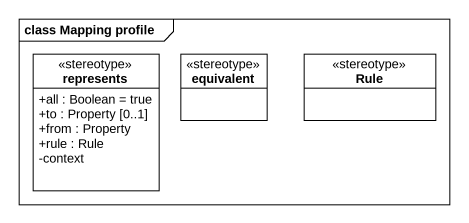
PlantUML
@startuml
mainframe class Mapping profile
hide circle
hide empty members
skinparam classAttributeIconSize 0
class represents <<stereotype>> {
  +all : Boolean = true
  +to : Property [0..1]
  +from : Property
  +rule : Rule
  -context
}
class equivalent <<stereotype>>
class Rule <<stereotype>>
@enduml
